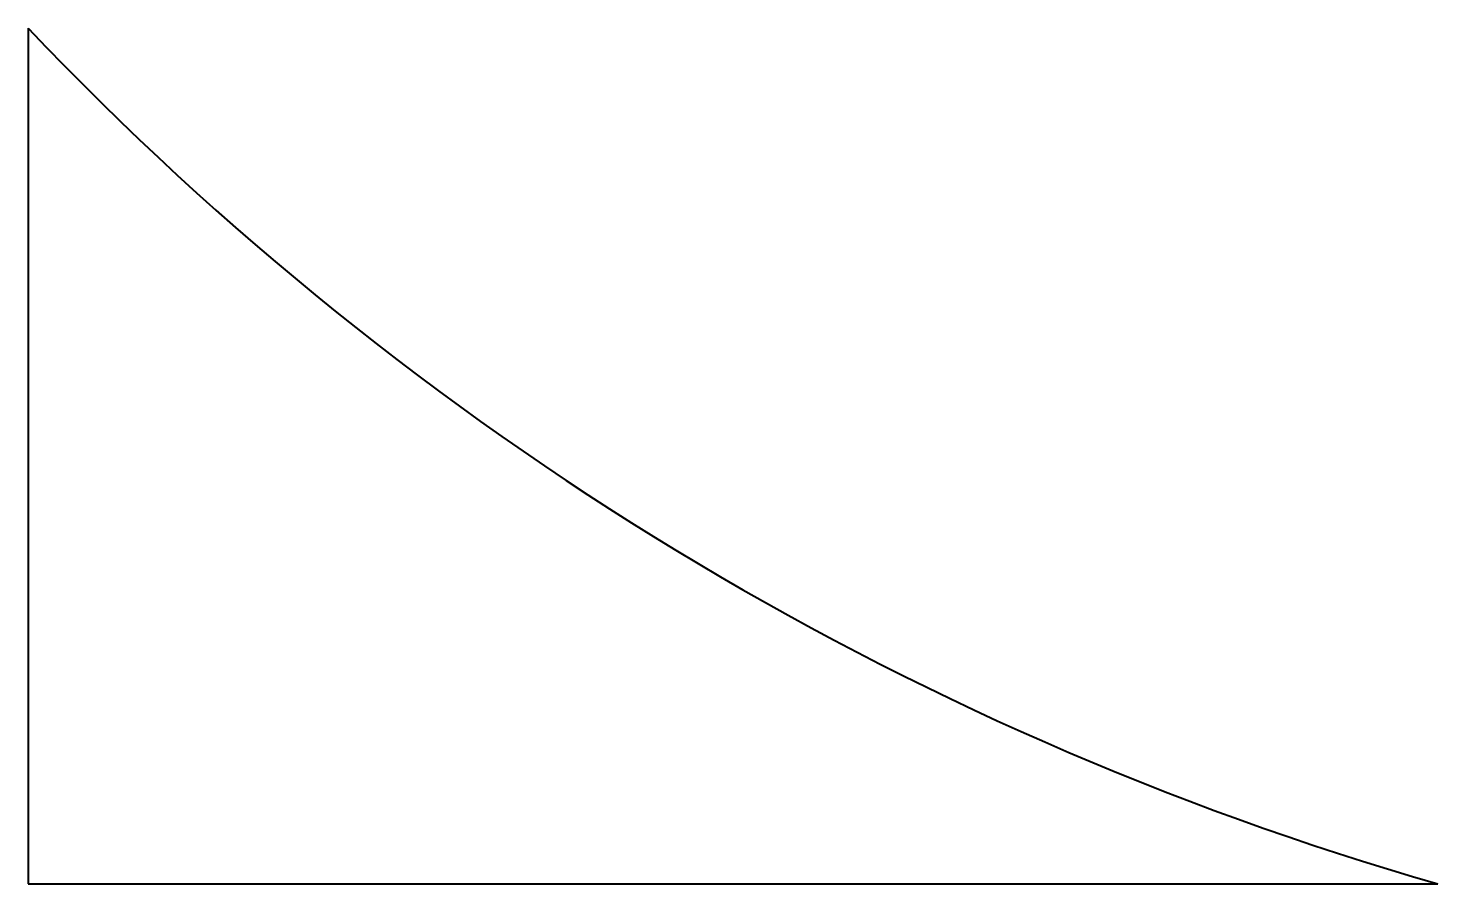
# Model space of a CAD drawing. Header units: inches. Extents: x -21.72 to -12, y -7.8 to -1.9.
import ezdxf

# ---------------------------------------------------------------- set-up
doc = ezdxf.new("R2010")
doc.units = ezdxf.units.IN
doc.header["$MEASUREMENT"] = 0
doc.layers.add('Visible', color=7, linetype='Continuous', lineweight=40)

msp = doc.modelspace()

# ---------------------------------------------------------------- linework, layer by layer
at = {"layer": 'Visible'}
for p, q in [((-21.7244, -1.8976), (-21.7244, -7.8031)), ((-21.7244, -7.8031), (-12, -7.8031))]:
    msp.add_line(p, q, dxfattribs=at)
msp.add_arc((-6.0173, 13.0075), 21.6535, 223.49939, 253.96105, dxfattribs=at)

doc.saveas('drawing.dxf')
